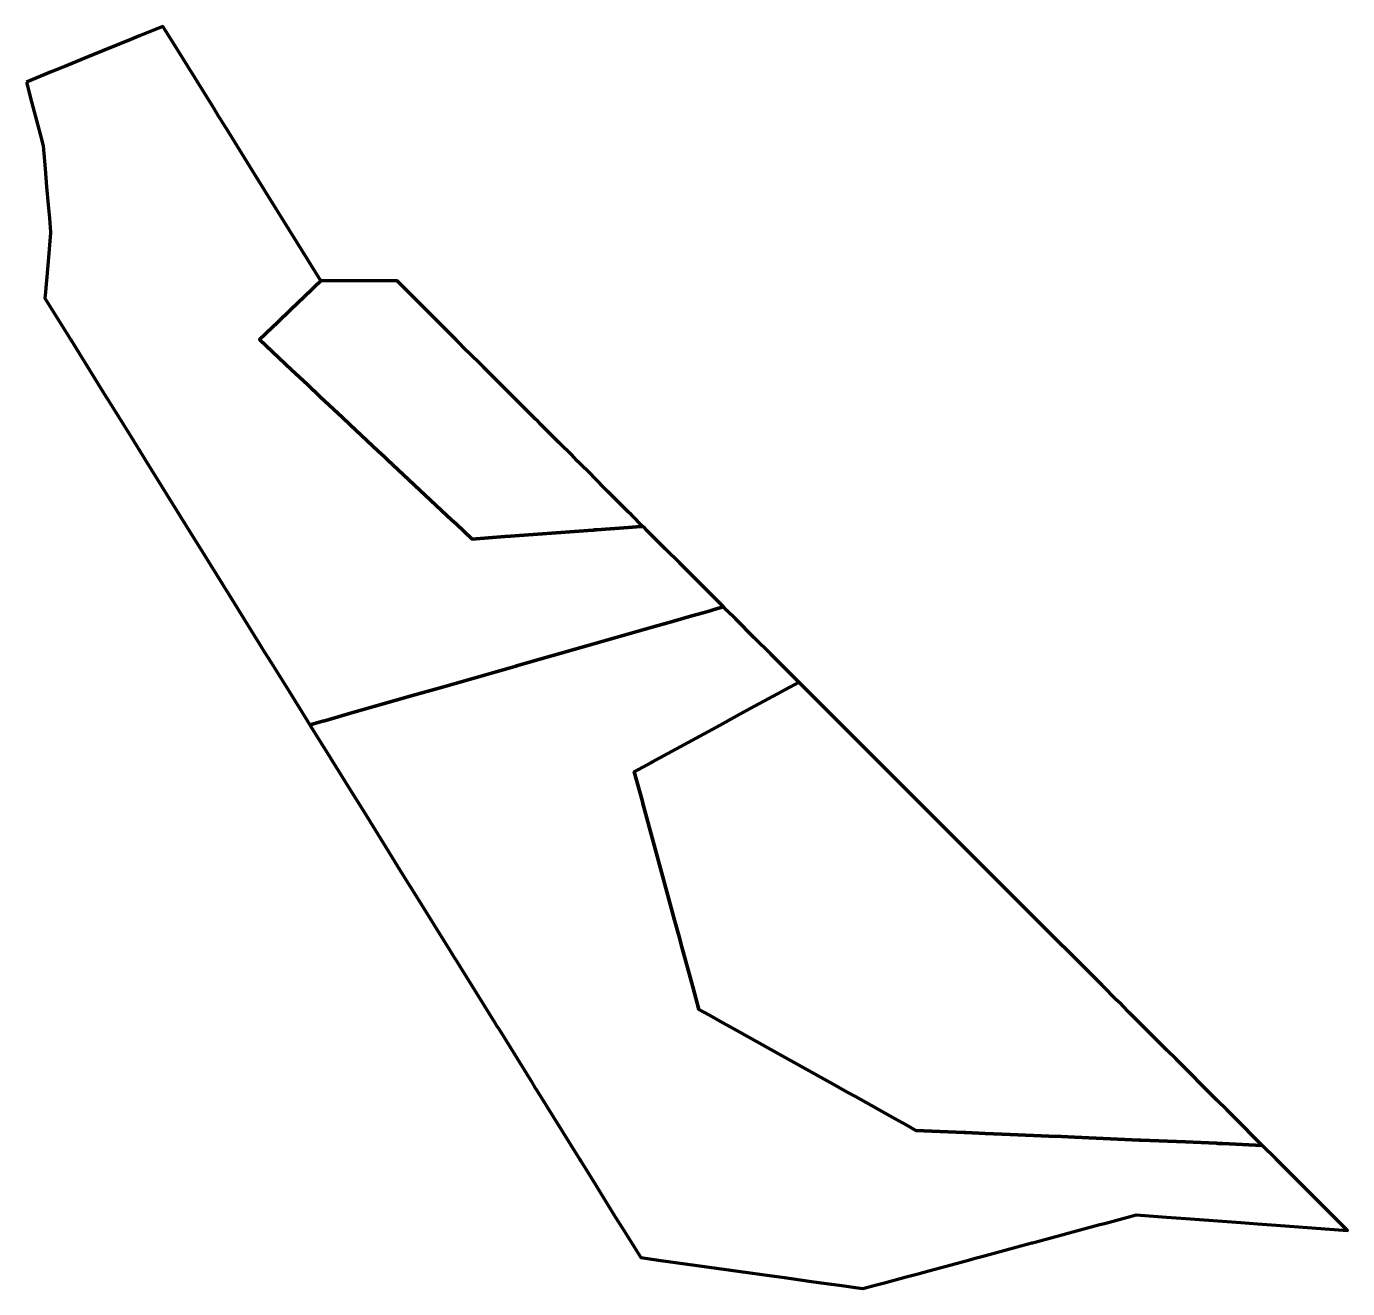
# Model space of a CAD drawing. Header units: metres. Extents: x 807594 to 807724, y 9157482 to 9157606.
import ezdxf

# ---------------------------------------------------------------- set-up
doc = ezdxf.new("R2010")
doc.units = ezdxf.units.M
doc.header["$MEASUREMENT"] = 0
doc.layers.add('2844-21152', color=1, linetype='Continuous')

msp = doc.modelspace()

# ---------------------------------------------------------------- linework, layer by layer
at = {"layer": '2844-21152', "color": 40, "lineweight": 70, "true_color": 0xffbb00}
msp.add_lwpolyline([(807594.34, 9157600.42), (807594.85, 9157598.5), (807595.46, 9157596.17), (807595.72, 9157595.18), (807595.98, 9157594.19), (807596.17, 9157591.94), (807596.32, 9157590.17), (807596.47, 9157588.4), (807596.59, 9157587.1), (807596.7, 9157585.73), (807596.71, 9157585.67), (807596.43, 9157582.45), (807596.31, 9157580.97), (807596.18, 9157579.52), (807596.16, 9157579.24), (807598.58, 9157575.35), (807598.67, 9157575.2), (807598.71, 9157575.13), (807601.87, 9157570.05), (807602.13, 9157569.63), (807602.31, 9157569.34), (807604.59, 9157565.66), (807605.75, 9157563.8), (807605.94, 9157563.49), (807606.97, 9157561.84), (807610.49, 9157556.17), (807611.2, 9157555.02), (807614.72, 9157549.35), (807617.32, 9157545.17), (807617.68, 9157544.58), (807618.32, 9157543.55), (807620.1, 9157540.69), (807622.11, 9157537.45), (807622.13, 9157537.45), (807623.25, 9157537.77), (807623.67, 9157537.89), (807624.88, 9157538.24), (807626.1, 9157538.59), (807628.38, 9157539.24), (807632.4, 9157540.38), (807635.1, 9157541.15), (807642.19, 9157543.18), (807642.31, 9157543.21), (807642.35, 9157543.22), (807649.24, 9157545.19), (807651.51, 9157545.84), (807655.87, 9157547.08), (807657.16, 9157547.45), (807657.64, 9157547.59), (807659.3, 9157548.06), (807660.02, 9157548.27), (807660.64, 9157548.44), (807661.32, 9157548.64), (807661.8, 9157548.78), (807662.62, 9157549.01), (807661.73, 9157549.9), (807660.85, 9157550.77), (807659.19, 9157552.43), (807658.34, 9157553.28), (807656.94, 9157554.68), (807656.81, 9157554.81), (807655.09, 9157556.53), (807654.91, 9157556.71), (807654.72, 9157556.9), (807654.11, 9157556.86), (807653.32, 9157556.8), (807650.19, 9157556.56), (807649.96, 9157556.55), (807649.91, 9157556.54), (807649.83, 9157556.54), (807642.64, 9157556), (807641.76, 9157555.93), (807641.22, 9157555.89), (807638.01, 9157555.65), (807636.43, 9157557.14), (807636.03, 9157557.51), (807634.98, 9157558.49), (807629.72, 9157563.42), (807629.38, 9157563.74), (807628.84, 9157564.24), (807626.02, 9157566.89), (807625.31, 9157567.55), (807623.12, 9157569.6), (807621.86, 9157570.79), (807620.31, 9157572.24), (807619.07, 9157573.4), (807617.16, 9157575.19), (807617.73, 9157575.74), (807617.83, 9157575.83), (807618.97, 9157576.92), (807620.21, 9157578.12), (807622.3, 9157580.11), (807622.59, 9157580.4), (807623.18, 9157580.95), (807620.83, 9157584.73), (807619.33, 9157587.15), (807618.84, 9157587.95), (807616.49, 9157591.73), (807613.96, 9157595.81), (807613.5, 9157596.56), (807613.41, 9157596.69), (807613.22, 9157596.99), (807613.17, 9157597.09), (807612.69, 9157597.86), (807610.12, 9157602), (807609.36, 9157603.23), (807608.01, 9157605.4), (807607.71, 9157605.88), (807605.41, 9157604.94), (807604.56, 9157604.59), (807601.82, 9157603.47), (807600.08, 9157602.76), (807598.11, 9157601.96), (807598.02, 9157601.92), (807596.78, 9157601.42)], close=True, dxfattribs=at)
at = {"layer": '2844-21152', "color": 3, "lineweight": 70, "true_color": 0x00ff00}
for points in [[(807617.73, 9157575.74), (807617.16, 9157575.19), (807619.07, 9157573.4), (807620.31, 9157572.24), (807621.86, 9157570.79), (807623.12, 9157569.6), (807625.31, 9157567.55), (807626.02, 9157566.89), (807628.84, 9157564.24), (807629.38, 9157563.74), (807629.72, 9157563.42), (807634.98, 9157558.49), (807636.03, 9157557.51), (807636.43, 9157557.14), (807638.01, 9157555.65), (807641.22, 9157555.89), (807641.76, 9157555.93), (807642.64, 9157556), (807649.83, 9157556.54), (807649.91, 9157556.54), (807649.96, 9157556.55), (807650.19, 9157556.56), (807653.32, 9157556.8), (807654.11, 9157556.86), (807654.72, 9157556.9), (807653.6, 9157558.02), (807653.3, 9157558.32), (807651.78, 9157559.84), (807651.29, 9157560.33), (807649.78, 9157561.84), (807648.36, 9157563.26), (807647.86, 9157563.76), (807646.49, 9157565.13), (807646.07, 9157565.55), (807644.71, 9157566.91), (807644.43, 9157567.19), (807644.21, 9157567.41), (807642.94, 9157568.67), (807641.48, 9157570.13), (807641.33, 9157570.28), (807641.28, 9157570.33), (807639.07, 9157572.54), (807637.56, 9157574.04), (807636.45, 9157575.16), (807634.27, 9157577.34), (807633.01, 9157578.59), (807630.89, 9157580.72), (807630.65, 9157580.95), (807629.81, 9157580.95), (807626.46, 9157580.95), (807623.18, 9157580.95), (807622.59, 9157580.4), (807622.3, 9157580.11), (807620.21, 9157578.12), (807618.97, 9157576.92), (807617.83, 9157575.83)], [(807622.11, 9157537.45), (807622.14, 9157537.4), (807623.51, 9157535.2), (807625.86, 9157531.41), (807627.45, 9157528.86), (807628.76, 9157526.75), (807631.23, 9157522.76), (807632.64, 9157520.49), (807634.25, 9157517.91), (807635.92, 9157515.21), (807636.22, 9157514.73), (807636.47, 9157514.32), (807636.83, 9157513.75), (807640.2, 9157508.32), (807640.37, 9157508.04), (807640.54, 9157507.78), (807640.68, 9157507.56), (807643.75, 9157502.6), (807644.03, 9157502.15), (807644.16, 9157501.94), (807644.3, 9157501.71), (807648.56, 9157494.86), (807648.58, 9157494.83), (807648.6, 9157494.8), (807648.62, 9157494.77), (807649, 9157494.15), (807650.11, 9157492.37), (807652.03, 9157489.27), (807652.74, 9157488.13), (807654.52, 9157485.27), (807656.5, 9157484.99), (807658.87, 9157484.66), (807665.23, 9157483.77), (807667.12, 9157483.51), (807668.61, 9157483.3), (807671.02, 9157482.96), (807672.18, 9157482.8), (807674.21, 9157482.52), (807675.77, 9157482.3), (807676.28, 9157482.23), (807677.49, 9157482.55), (807678.41, 9157482.8), (807680.52, 9157483.37), (807681.56, 9157483.65), (807682.75, 9157483.97), (807685.76, 9157484.79), (807686.63, 9157485.02), (807687.28, 9157485.2), (807687.92, 9157485.37), (807692.84, 9157486.7), (807692.91, 9157486.71), (807693.04, 9157486.75), (807699.37, 9157488.46), (807700.07, 9157488.65), (807703.04, 9157489.45), (807706.03, 9157489.23), (807707.93, 9157489.09), (807713.31, 9157488.69), (807714.11, 9157488.63), (807714.94, 9157488.57), (807716.76, 9157488.43), (807723.76, 9157487.91), (807720.99, 9157490.68), (807717.64, 9157494.02), (807716.76, 9157494.91), (807715.4, 9157496.26), (807711.52, 9157496.43), (807711.07, 9157496.45), (807710.92, 9157496.46), (807707.88, 9157496.59), (807703.5, 9157496.78), (807703.35, 9157496.78), (807697.02, 9157497.05), (807695.75, 9157497.11), (807694.51, 9157497.16), (807690.71, 9157497.33), (807688.27, 9157497.43), (807686.37, 9157497.51), (807686.19, 9157497.52), (807681.47, 9157497.72), (807680.51, 9157498.26), (807679.45, 9157498.85), (807675.54, 9157501.03), (807674.73, 9157501.48), (807673.66, 9157502.08), (807668.37, 9157505.02), (807663.94, 9157507.5), (807662.98, 9157508.03), (807662.57, 9157508.26), (807661.24, 9157509), (807660.21, 9157509.58), (807659.61, 9157511.78), (807658.68, 9157515.21), (807658.55, 9157515.69), (807658.31, 9157516.59), (807657.84, 9157518.32), (807656.66, 9157522.65), (807655.84, 9157525.67), (807654.74, 9157529.75), (807654.68, 9157529.95), (807653.89, 9157532.86), (807655.58, 9157533.78), (807655.59, 9157533.79), (807660.74, 9157536.59), (807661.93, 9157537.23), (807664.24, 9157538.49), (807665.67, 9157539.27), (807667.92, 9157540.48), (807668.63, 9157540.87), (807669.07, 9157541.11), (807669.67, 9157541.44), (807670.01, 9157541.62), (807669.6, 9157542.03), (807667.25, 9157544.38), (807665.64, 9157545.99), (807663.82, 9157547.81), (807662.93, 9157548.69), (807662.62, 9157549.01), (807661.8, 9157548.78), (807661.32, 9157548.64), (807660.64, 9157548.44), (807660.02, 9157548.27), (807659.3, 9157548.06), (807657.64, 9157547.59), (807657.16, 9157547.45), (807655.87, 9157547.08), (807651.51, 9157545.84), (807649.24, 9157545.19), (807642.35, 9157543.22), (807642.31, 9157543.21), (807642.19, 9157543.18), (807635.1, 9157541.15), (807632.4, 9157540.38), (807628.38, 9157539.24), (807626.1, 9157538.59), (807624.88, 9157538.24), (807623.67, 9157537.89), (807623.25, 9157537.77), (807622.13, 9157537.45)]]:
    msp.add_lwpolyline(points, close=True, dxfattribs=at)
at = {"layer": '2844-21152', "color": 5, "lineweight": 70, "true_color": 0x0000ff}
msp.add_lwpolyline([(807653.89, 9157532.86), (807654.68, 9157529.95), (807654.74, 9157529.75), (807655.84, 9157525.67), (807656.66, 9157522.65), (807657.84, 9157518.32), (807658.31, 9157516.59), (807658.55, 9157515.69), (807658.68, 9157515.21), (807659.61, 9157511.78), (807660.21, 9157509.58), (807661.24, 9157509), (807662.57, 9157508.26), (807662.98, 9157508.03), (807663.94, 9157507.5), (807668.37, 9157505.02), (807673.66, 9157502.08), (807674.73, 9157501.48), (807675.54, 9157501.03), (807679.45, 9157498.85), (807680.51, 9157498.26), (807681.47, 9157497.72), (807686.19, 9157497.52), (807686.37, 9157497.51), (807688.27, 9157497.43), (807690.71, 9157497.33), (807694.51, 9157497.16), (807695.75, 9157497.11), (807697.02, 9157497.05), (807703.35, 9157496.78), (807703.5, 9157496.78), (807707.88, 9157496.59), (807710.92, 9157496.46), (807711.07, 9157496.45), (807711.52, 9157496.43), (807715.4, 9157496.26), (807712.64, 9157499.03), (807711.92, 9157499.74), (807710.96, 9157500.7), (807706.92, 9157504.74), (807706.1, 9157505.56), (807704.76, 9157506.9), (807702.41, 9157509.24), (807701.64, 9157510.02), (807701.16, 9157510.49), (807699.71, 9157511.94), (807697.55, 9157514.11), (807697.03, 9157514.63), (807694.82, 9157516.83), (807692.21, 9157519.44), (807692.14, 9157519.51), (807689.09, 9157522.55), (807688.71, 9157522.94), (807686.49, 9157525.15), (807685.09, 9157526.55), (807683.46, 9157528.18), (807681.95, 9157529.69), (807680.73, 9157530.91), (807678.28, 9157533.36), (807674.79, 9157536.84), (807673.91, 9157537.72), (807671.06, 9157540.58), (807670.01, 9157541.62), (807669.67, 9157541.44), (807669.07, 9157541.11), (807668.63, 9157540.87), (807667.92, 9157540.48), (807665.67, 9157539.27), (807664.24, 9157538.49), (807661.93, 9157537.23), (807660.74, 9157536.59), (807655.59, 9157533.79), (807655.58, 9157533.78)], close=True, dxfattribs=at)

doc.saveas('drawing.dxf')
